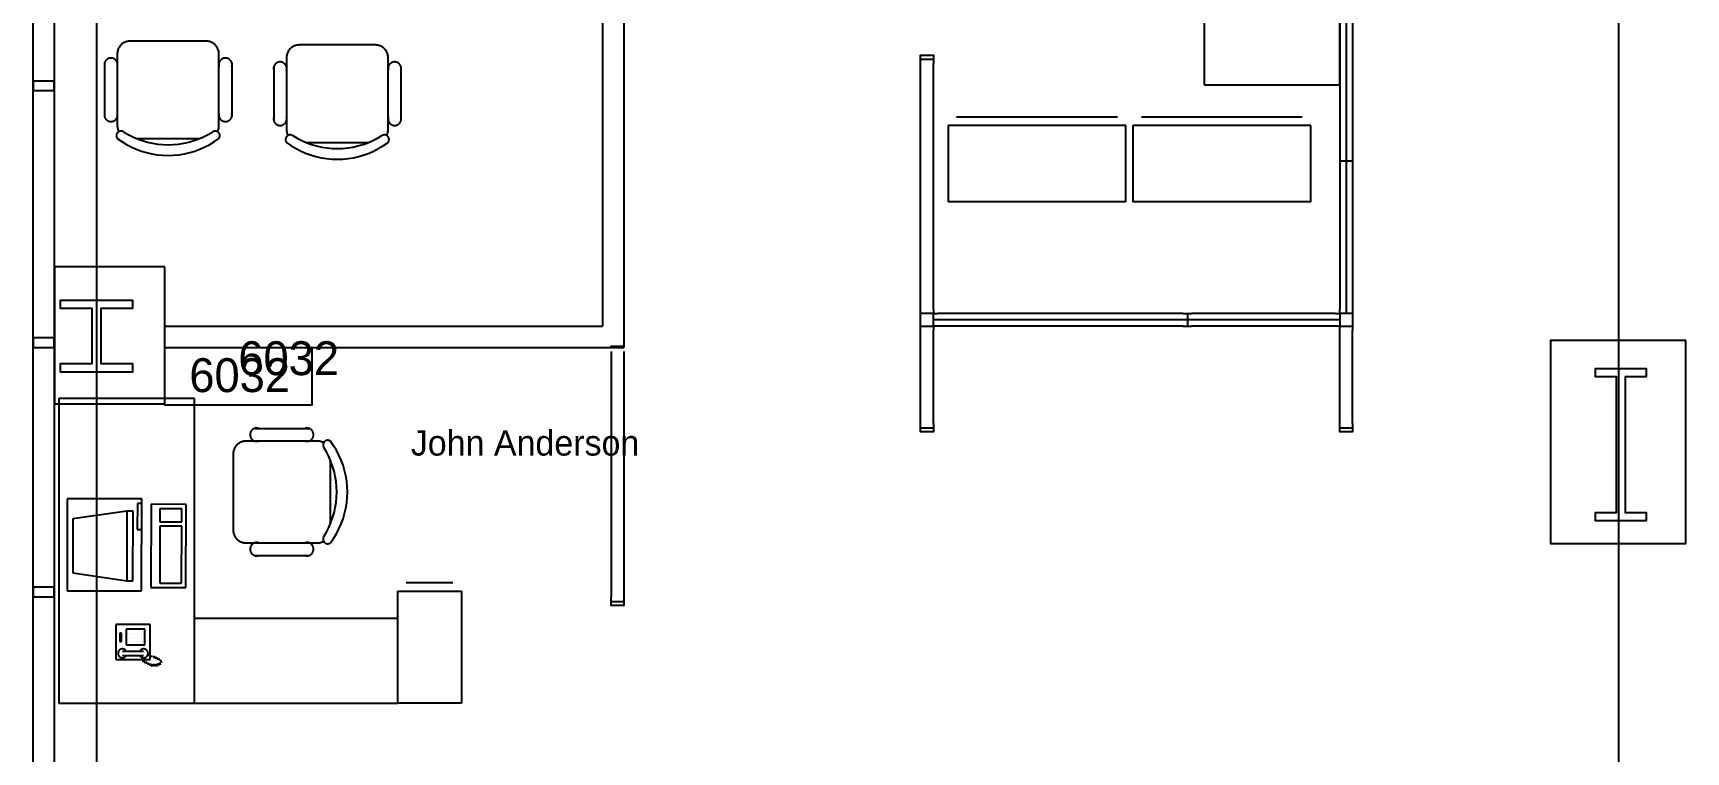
# Model space of a CAD drawing. Header units: millimetres. Extents: x 18694 to 89916, y 18694 to 89916.
# Drawn here: x 30709 to 40625, y 69276 to 73589 of the extents above; entities that cross this region are included whole.
import ezdxf

# ---------------------------------------------------------------- set-up
doc = ezdxf.new("R2010")
doc.units = ezdxf.units.MM
doc.layers.get('0').update_dxf_attribs({"linetype": 'CONTINUOUS'})
for name, color, linetype in [('E-B-FURR', 7, 'CONTINUOUS'), ('E-B-GLAZ', 7, 'CONTINUOUS'), ('E-B-MULL', 7, 'CONTINUOUS'), ('E-F-SILL', 7, 'CONTINUOUS'), ('E-S-COLM', 7, 'CONTINUOUS'), ('EMPLOYEE', 7, 'CONTINUOUS'), ('GRIDLN', 7, 'CONTINUOUS'), ('PANELS_201', 7, 'CONTINUOUS'), ('RMNUM', 7, 'CONTINUOUS')]:
    doc.layers.add(name, color=color, linetype=linetype)

msp = doc.modelspace()

# ---------------------------------------------------------------- linework, layer by layer
for p, q in [((37735.142286, 74955.366453), (37735.142286, 73278.966453)), ((38547.942286, 73278.966453), (38547.942286, 74955.366453)), ((31747.409584, 73541.080956), (31290.209584, 73541.080956)), ((32762.418487, 73517.803148), (32305.218487, 73517.803148)), ((31137.809584, 73410.905956), (31137.809584, 73087.055956)), ((31214.009584, 73464.880956), (31214.009584, 73033.080956)), ((31823.609584, 73033.080956), (31823.609584, 73464.880956)), ((31900.876021, 73410.905956), (31900.876021, 73087.055956)), ((32152.818487, 73387.628148), (32152.818487, 73063.778148)), ((32229.018487, 73441.603148), (32229.018487, 73009.803148)), ((32838.618487, 73009.803148), (32838.618487, 73441.603148)), ((32915.884924, 73387.628148), (32915.884924, 73063.778148)), ((37735.142286, 73278.966453), (38547.942286, 73278.966453)), ((37214.398098, 73085.106862), (36249.198098, 73085.106862)), ((38323.080798, 73085.106862), (37357.880798, 73085.106862)), ((36198.398098, 73034.306862), (36198.398098, 72577.106862)), ((37265.198098, 73034.306862), (36198.398098, 73034.306862)), ((37265.198098, 72577.106862), (37265.198098, 73034.306862)), ((37307.080798, 73034.306862), (37307.080798, 72577.106862)), ((38373.880798, 73034.306862), (37307.080798, 73034.306862)), ((38373.880798, 72577.106862), (38373.880798, 73034.306862)), ((31329.830669, 72956.880956), (31707.788498, 72956.880956)), ((32344.839572, 72933.603148), (32722.797401, 72933.603148)), ((37265.198098, 72577.106862), (36198.398098, 72577.106862)), ((38373.880798, 72577.106862), (37307.080798, 72577.106862)), ((30864.168169, 71396.940383), (30864.009532, 69568.14039)), ((31676.968166, 71396.869878), (30864.168169, 71396.940383)), ((31676.809529, 69568.069885), (31676.968166, 71396.869878)), ((32039.005287, 71217.700444), (32362.855287, 71217.700444)), ((32416.830287, 71140.434006), (31985.030287, 71140.434006)), ((31908.830287, 71064.234006), (31908.830287, 70607.034006)), ((32493.030287, 70646.655092), (32493.030287, 71024.612921)), ((30914.213652, 70795.153563), (30912.678949, 70243.70216)), ((31360.626692, 70793.911185), (30914.213652, 70795.153563)), ((31271.525193, 70721.632106), (30948.021532, 70673.756774)), ((31271.525193, 70721.632106), (31270.358833, 70302.533729)), ((31308.655759, 70721.528771), (31271.525193, 70721.632106)), ((31307.489398, 70302.430394), (31308.655759, 70721.528771)), ((31334.29402, 70767.724675), (31333.855534, 70610.167132)), ((31360.553611, 70767.651594), (31334.29402, 70767.724675)), ((31359.09199, 70242.459782), (31360.626692, 70793.911185)), ((31417.159867, 70761.749728), (31415.771326, 70262.817506)), ((31627.236592, 70761.165079), (31417.159867, 70761.749728)), ((31469.605967, 70735.343975), (31469.386724, 70656.565203)), ((31600.90392, 70734.97857), (31469.605967, 70735.343975)), ((31600.684677, 70656.199798), (31600.90392, 70734.97857)), ((31625.848051, 70262.232858), (31627.236592, 70761.165079)), ((30948.021532, 70673.756774), (30947.122739, 70350.800994)), ((31333.855534, 70610.167132), (31360.115125, 70610.094051)), ((31469.313643, 70630.305613), (31468.363589, 70288.930935)), ((31600.611596, 70629.940207), (31469.313643, 70630.305613)), ((31469.386724, 70656.565203), (31600.684677, 70656.199798)), ((31599.661542, 70288.565529), (31600.611596, 70629.940207)), ((31985.030287, 70530.834006), (32416.830287, 70530.834006)), ((32039.005287, 70454.634006), (32362.855287, 70454.634006)), ((30947.122739, 70350.800994), (31270.358833, 70302.533729)), ((30912.678949, 70243.70216), (31359.09199, 70242.459782)), ((31270.358833, 70302.533729), (31307.489398, 70302.430394)), ((31415.771326, 70262.817506), (31625.848051, 70262.232858)), ((31468.363589, 70288.930935), (31599.661542, 70288.565529)), ((32896.009525, 70241.064127), (33278.597025, 70241.064127)), ((32896.009525, 69567.964127), (32896.009525, 70241.064127)), ((32946.809525, 70291.864127), (33227.797025, 70291.864127)), ((33278.597025, 70241.064127), (33278.597025, 69567.964127)), ((31410.905182, 70040.08888), (31205.061724, 70040.08888)), ((31205.061724, 70040.08888), (31205.061724, 69831.674709)), ((31379.063959, 70013.160676), (31267.938959, 70013.160676)), ((31267.938959, 70013.160676), (31267.938959, 69917.910676)), ((31379.063959, 69917.910676), (31379.063959, 70013.160676)), ((31410.905182, 69831.674709), (31410.905182, 70040.08888)), ((32896.05359, 70075.964126), (31676.853595, 70076.069883)), ((32896.009525, 69567.964127), (32896.05359, 70075.964126)), ((31240.157709, 69989.348176), (31228.251459, 69989.348176)), ((31228.251459, 69989.348176), (31228.251459, 69937.754426)), ((31228.251459, 69937.754426), (31240.157709, 69937.754426)), ((31240.157709, 69937.754426), (31240.157709, 69989.348176)), ((31267.938959, 69917.910676), (31379.063959, 69917.910676)), ((31287.782709, 69989.348176), (31287.782709, 69989.348176)), ((31287.782709, 69965.535676), (31287.782709, 69965.535676)), ((31287.782709, 69941.723176), (31287.782709, 69941.723176)), ((31311.595209, 69989.348176), (31311.595209, 69989.348176)), ((31311.595209, 69965.535676), (31311.595209, 69965.535676)), ((31311.595209, 69941.723176), (31311.595209, 69941.723176)), ((31335.407709, 69989.348176), (31335.407709, 69989.348176)), ((31335.407709, 69965.535676), (31335.407709, 69965.535676)), ((31335.407709, 69941.723176), (31335.407709, 69941.723176)), ((31359.220209, 69989.348176), (31359.220209, 69989.348176)), ((31359.220209, 69965.535676), (31359.220209, 69965.535676)), ((31359.220209, 69941.723176), (31359.220209, 69941.723176)), ((31205.061724, 69831.674709), (31410.905182, 69831.674709)), ((31244.802597, 69880.391586), (31371.802597, 69880.391586)), ((31244.802597, 69854.991586), (31371.802597, 69854.991586)), ((31364.595692, 69829.204671), (31369.675692, 69813.964671)), ((31374.755692, 69824.124671), (31379.835692, 69808.884671)), ((31384.915692, 69819.044671), (31389.995692, 69803.804671)), ((31395.075692, 69813.964671), (31400.155692, 69798.724671)), ((31396.653577, 69858.689942), (31425.555692, 69849.524671)), ((31405.235692, 69808.884671), (31410.315692, 69793.644671)), ((31430.635692, 69854.604671), (31435.715692, 69839.364671)), ((31440.795692, 69849.524671), (31445.875692, 69834.284671)), ((31450.955692, 69844.444671), (31456.035692, 69829.204671)), ((31456.035692, 69808.884671), (31461.115692, 69793.644671)), ((31461.115692, 69839.364671), (31466.195692, 69824.124671)), ((31466.195692, 69813.964671), (31471.275692, 69798.724671)), ((31473.429739, 69825.918986), (31478.509739, 69810.678986)), ((31415.395692, 69803.804671), (31420.475692, 69788.564671)), ((31425.555692, 69803.804671), (31430.635692, 69788.564671)), ((31435.715692, 69803.804671), (31440.795692, 69788.564671)), ((31445.875692, 69803.804671), (31450.955692, 69788.564671)), ((30864.009532, 69568.14039), (32896.009525, 69567.964127)), ((33278.597025, 69567.964127), (32896.009525, 69567.964127))]:
    msp.add_line(p, q)
for points in [[(31290.209584, 73541.080956), (31285.225865, 73540.917806), (31280.263488, 73540.429055), (31275.343701, 73539.616795), (31270.487572, 73538.484504), (31265.715896, 73537.037032), (31261.049106, 73535.280577), (31256.507185, 73533.222659), (31252.109584, 73530.872092), (31247.875132, 73528.238941), (31243.821963, 73525.334481), (31239.967433, 73522.17115), (31236.328047, 73518.762493), (31232.91939, 73515.123107), (31229.756059, 73511.268577), (31226.851599, 73507.215408), (31224.218448, 73502.980956), (31221.867881, 73498.583354), (31219.809963, 73494.041434), (31218.053508, 73489.374644), (31216.606036, 73484.602968), (31215.473745, 73479.746839), (31214.661485, 73474.827052), (31214.172734, 73469.864675), (31214.009584, 73464.880956)], [(31823.609584, 73464.880956), (31823.446434, 73469.864675), (31822.957682, 73474.827052), (31822.145422, 73479.746839), (31821.013132, 73484.602968), (31819.56566, 73489.374644), (31817.809204, 73494.041434), (31815.751287, 73498.583354), (31813.400719, 73502.980956), (31810.767568, 73507.215408), (31807.863108, 73511.268577), (31804.699777, 73515.123107), (31801.29112, 73518.762493), (31797.651735, 73522.17115), (31793.797205, 73525.334481), (31789.744035, 73528.238941), (31785.509584, 73530.872092), (31781.111982, 73533.222659), (31776.570061, 73535.280577), (31771.903271, 73537.037032), (31767.131595, 73538.484504), (31762.275466, 73539.616795), (31757.355679, 73540.429055), (31752.393302, 73540.917806), (31747.409584, 73541.080956)], [(32305.218487, 73517.803148), (32300.234768, 73517.639998), (32295.272391, 73517.151246), (32290.352604, 73516.338986), (32285.496475, 73515.206696), (32280.724799, 73513.759224), (32276.058009, 73512.002768), (32271.516088, 73509.944851), (32267.118487, 73507.594284), (32262.884035, 73504.961132), (32258.830866, 73502.056672), (32254.976335, 73498.893341), (32251.33695, 73495.484685), (32247.928293, 73491.845299), (32244.764962, 73487.990769), (32241.860502, 73483.9376), (32239.227351, 73479.703148), (32236.876784, 73475.305546), (32234.818866, 73470.763625), (32233.062411, 73466.096835), (32231.614939, 73461.325159), (32230.482648, 73456.46903), (32229.670388, 73451.549244), (32229.181637, 73446.586866), (32229.018487, 73441.603148)], [(32838.618487, 73441.603148), (32838.455336, 73446.586866), (32837.966585, 73451.549244), (32837.154325, 73456.46903), (32836.022034, 73461.325159), (32834.574562, 73466.096835), (32832.818107, 73470.763625), (32830.760189, 73475.305546), (32828.409622, 73479.703148), (32825.776471, 73483.9376), (32822.872011, 73487.990769), (32819.70868, 73491.845299), (32816.300023, 73495.484685), (32812.660638, 73498.893341), (32808.806107, 73502.056672), (32804.752938, 73504.961132), (32800.518487, 73507.594284), (32796.120885, 73509.944851), (32791.578964, 73512.002768), (32786.912174, 73513.759224), (32782.140498, 73515.206696), (32777.284369, 73516.338986), (32772.364582, 73517.151246), (32767.402205, 73517.639998), (32762.418487, 73517.803148)], [(31214.009584, 73388.680956), (31214.651561, 73391.182021), (31215.129543, 73393.719539), (31215.441504, 73396.282768), (31215.586125, 73398.860858), (31215.562793, 73401.442895), (31215.371607, 73404.01795), (31215.013377, 73406.575123), (31214.489618, 73409.103589), (31213.802549, 73411.592644), (31212.955077, 73414.031753), (31211.950789, 73416.410591), (31210.793937, 73418.719087), (31209.489419, 73420.947471), (31208.042755, 73423.086308), (31206.46007, 73425.126546), (31204.748063, 73427.059548), (31202.913982, 73428.877131), (31200.96559, 73430.571601), (31198.911135, 73432.135786), (31196.759313, 73433.563065), (31194.519233, 73434.847395), (31192.200377, 73435.98334), (31189.812562, 73436.966092), (31187.365895, 73437.79149), (31184.870733, 73438.456041), (31182.337638, 73438.956931), (31179.777333, 73439.292041), (31177.200655, 73439.459951), (31174.618512, 73439.459951), (31172.041834, 73439.292041), (31169.481529, 73438.956931), (31166.948434, 73438.456041), (31164.453272, 73437.79149), (31162.006605, 73436.966092), (31159.61879, 73435.98334), (31157.299934, 73434.847395), (31155.059855, 73433.563065), (31152.908033, 73432.135786), (31150.853577, 73430.571601), (31148.905185, 73428.877131), (31147.071104, 73427.059548), (31145.359097, 73425.126546), (31143.776412, 73423.086308), (31142.329749, 73420.947471), (31141.02523, 73418.719087), (31139.868378, 73416.410591), (31138.864091, 73414.031753), (31138.016618, 73411.592644), (31137.329549, 73409.103589), (31136.80579, 73406.575123), (31136.44756, 73404.01795), (31136.256374, 73401.442895), (31136.233043, 73398.860858), (31136.377663, 73396.282768), (31136.689625, 73393.719539), (31137.167606, 73391.182021), (31137.809584, 73388.680956)], [(31900.876021, 73388.680956), (31901.517999, 73391.182021), (31901.99598, 73393.719539), (31902.307941, 73396.282768), (31902.452562, 73398.860858), (31902.42923, 73401.442895), (31902.238044, 73404.01795), (31901.879814, 73406.575123), (31901.356056, 73409.103589), (31900.668986, 73411.592644), (31899.821514, 73414.031753), (31898.817226, 73416.410591), (31897.660375, 73418.719087), (31896.355856, 73420.947471), (31894.909192, 73423.086308), (31893.326507, 73425.126546), (31891.614501, 73427.059548), (31889.780419, 73428.877131), (31887.832027, 73430.571601), (31885.777572, 73432.135786), (31883.62575, 73433.563065), (31881.38567, 73434.847395), (31879.066815, 73435.98334), (31876.679, 73436.966092), (31874.232333, 73437.79149), (31871.73717, 73438.456041), (31869.204075, 73438.956931), (31866.64377, 73439.292041), (31864.067092, 73439.459951), (31861.484949, 73439.459951), (31858.908272, 73439.292041), (31856.347966, 73438.956931), (31853.814871, 73438.456041), (31851.319709, 73437.79149), (31848.873042, 73436.966092), (31846.485227, 73435.98334), (31844.166372, 73434.847395), (31841.926292, 73433.563065), (31839.77447, 73432.135786), (31837.720014, 73430.571601), (31835.771622, 73428.877131), (31833.937541, 73427.059548), (31832.225534, 73425.126546), (31830.64285, 73423.086308), (31829.196186, 73420.947471), (31827.891667, 73418.719087), (31826.734815, 73416.410591), (31825.730528, 73414.031753), (31824.883056, 73411.592644), (31824.195986, 73409.103589), (31823.672228, 73406.575123), (31823.313997, 73404.01795), (31823.122812, 73401.442895), (31823.09948, 73398.860858), (31823.244101, 73396.282768), (31823.556062, 73393.719539), (31824.034043, 73391.182021), (31824.676021, 73388.680956)], [(32229.018487, 73365.403148), (32229.660464, 73367.904213), (32230.138446, 73370.441731), (32230.450407, 73373.004959), (32230.595028, 73375.583049), (32230.571696, 73378.165087), (32230.38051, 73380.740142), (32230.02228, 73383.297315), (32229.498521, 73385.82578), (32228.811452, 73388.314836), (32227.96398, 73390.753945), (32226.959692, 73393.132782), (32225.80284, 73395.441279), (32224.498322, 73397.669662), (32223.051658, 73399.8085), (32221.468973, 73401.848738), (32219.756966, 73403.781739), (32217.922885, 73405.599322), (32215.974493, 73407.293793), (32213.920038, 73408.857978), (32211.768216, 73410.285256), (32209.528136, 73411.569586), (32207.20928, 73412.705532), (32204.821465, 73413.688283), (32202.374798, 73414.513682), (32199.879636, 73415.178233), (32197.346541, 73415.679123), (32194.786236, 73416.014232), (32192.209558, 73416.182142), (32189.627415, 73416.182142), (32187.050737, 73416.014232), (32184.490432, 73415.679123), (32181.957337, 73415.178233), (32179.462175, 73414.513682), (32177.015508, 73413.688283), (32174.627693, 73412.705532), (32172.308837, 73411.569586), (32170.068757, 73410.285256), (32167.916935, 73408.857978), (32165.86248, 73407.293793), (32163.914088, 73405.599322), (32162.080007, 73403.781739), (32160.368, 73401.848738), (32158.785315, 73399.8085), (32157.338651, 73397.669662), (32156.034133, 73395.441279), (32154.877281, 73393.132782), (32153.872993, 73390.753945), (32153.025521, 73388.314836), (32152.338452, 73385.82578), (32151.814693, 73383.297315), (32151.456463, 73380.740142), (32151.265277, 73378.165087), (32151.241945, 73375.583049), (32151.386566, 73373.004959), (32151.698528, 73370.441731), (32152.176509, 73367.904213), (32152.818487, 73365.403148)], [(32915.884924, 73365.403148), (32916.526902, 73367.904213), (32917.004883, 73370.441731), (32917.316844, 73373.004959), (32917.461465, 73375.583049), (32917.438133, 73378.165087), (32917.246947, 73380.740142), (32916.888717, 73383.297315), (32916.364959, 73385.82578), (32915.677889, 73388.314836), (32914.830417, 73390.753945), (32913.826129, 73393.132782), (32912.669278, 73395.441279), (32911.364759, 73397.669662), (32909.918095, 73399.8085), (32908.33541, 73401.848738), (32906.623403, 73403.781739), (32904.789322, 73405.599322), (32902.84093, 73407.293793), (32900.786475, 73408.857978), (32898.634653, 73410.285256), (32896.394573, 73411.569586), (32894.075718, 73412.705532), (32891.687902, 73413.688283), (32889.241235, 73414.513682), (32886.746073, 73415.178233), (32884.212978, 73415.679123), (32881.652673, 73416.014232), (32879.075995, 73416.182142), (32876.493852, 73416.182142), (32873.917175, 73416.014232), (32871.356869, 73415.679123), (32868.823774, 73415.178233), (32866.328612, 73414.513682), (32863.881945, 73413.688283), (32861.49413, 73412.705532), (32859.175275, 73411.569586), (32856.935195, 73410.285256), (32854.783373, 73408.857978), (32852.728917, 73407.293793), (32850.780525, 73405.599322), (32848.946444, 73403.781739), (32847.234437, 73401.848738), (32845.651752, 73399.8085), (32844.205089, 73397.669662), (32842.90057, 73395.441279), (32841.743718, 73393.132782), (32840.739431, 73390.753945), (32839.891958, 73388.314836), (32839.204889, 73385.82578), (32838.68113, 73383.297315), (32838.3229, 73380.740142), (32838.131714, 73378.165087), (32838.108383, 73375.583049), (32838.253003, 73373.004959), (32838.564965, 73370.441731), (32839.042946, 73367.904213), (32839.684924, 73365.403148)], [(31137.809584, 73109.280956), (31137.167606, 73106.779891), (31136.689625, 73104.242374), (31136.377663, 73101.679145), (31136.233043, 73099.101055), (31136.256374, 73096.519018), (31136.44756, 73093.943962), (31136.80579, 73091.386789), (31137.329549, 73088.858324), (31138.016618, 73086.369268), (31138.864091, 73083.930159), (31139.868378, 73081.551322), (31141.02523, 73079.242825), (31142.329749, 73077.014442), (31143.776412, 73074.875604), (31145.359097, 73072.835366), (31147.071104, 73070.902365), (31148.905185, 73069.084782), (31150.853577, 73067.390311), (31152.908033, 73065.826126), (31155.059855, 73064.398848), (31157.299934, 73063.114518), (31159.61879, 73061.978572), (31162.006605, 73060.995821), (31164.453272, 73060.170422), (31166.948434, 73059.505872), (31169.481529, 73059.004981), (31172.041834, 73058.669872), (31174.618512, 73058.501962), (31177.200655, 73058.501962), (31179.777333, 73058.669872), (31182.337638, 73059.004981), (31184.870733, 73059.505872), (31187.365895, 73060.170422), (31189.812562, 73060.995821), (31192.200377, 73061.978572), (31194.519233, 73063.114518), (31196.759313, 73064.398848), (31198.911135, 73065.826126), (31200.96559, 73067.390311), (31202.913982, 73069.084782), (31204.748063, 73070.902365), (31206.46007, 73072.835366), (31208.042755, 73074.875604), (31209.489419, 73077.014442), (31210.793937, 73079.242825), (31211.950789, 73081.551322), (31212.955077, 73083.930159), (31213.802549, 73086.369268), (31214.489618, 73088.858324), (31215.013377, 73091.386789), (31215.371607, 73093.943962), (31215.562793, 73096.519018), (31215.586125, 73099.101055), (31215.441504, 73101.679145), (31215.129543, 73104.242374), (31214.651561, 73106.779891), (31214.009584, 73109.280956)], [(31824.676021, 73109.280956), (31824.034043, 73106.779891), (31823.556062, 73104.242374), (31823.244101, 73101.679145), (31823.09948, 73099.101055), (31823.122812, 73096.519018), (31823.313997, 73093.943962), (31823.672228, 73091.386789), (31824.195986, 73088.858324), (31824.883056, 73086.369268), (31825.730528, 73083.930159), (31826.734815, 73081.551322), (31827.891667, 73079.242825), (31829.196186, 73077.014442), (31830.64285, 73074.875604), (31832.225534, 73072.835366), (31833.937541, 73070.902365), (31835.771622, 73069.084782), (31837.720014, 73067.390311), (31839.77447, 73065.826126), (31841.926292, 73064.398848), (31844.166372, 73063.114518), (31846.485227, 73061.978572), (31848.873042, 73060.995821), (31851.319709, 73060.170422), (31853.814871, 73059.505872), (31856.347966, 73059.004981), (31858.908272, 73058.669872), (31861.484949, 73058.501962), (31864.067092, 73058.501962), (31866.64377, 73058.669872), (31869.204075, 73059.004981), (31871.73717, 73059.505872), (31874.232333, 73060.170422), (31876.679, 73060.995821), (31879.066815, 73061.978572), (31881.38567, 73063.114518), (31883.62575, 73064.398848), (31885.777572, 73065.826126), (31887.832027, 73067.390311), (31889.780419, 73069.084782), (31891.614501, 73070.902365), (31893.326507, 73072.835366), (31894.909192, 73074.875604), (31896.355856, 73077.014442), (31897.660375, 73079.242825), (31898.817226, 73081.551322), (31899.821514, 73083.930159), (31900.668986, 73086.369268), (31901.356056, 73088.858324), (31901.879814, 73091.386789), (31902.238044, 73093.943962), (31902.42923, 73096.519018), (31902.452562, 73099.101055), (31902.307941, 73101.679145), (31901.99598, 73104.242374), (31901.517999, 73106.779891), (31900.876021, 73109.280956)], [(32152.818487, 73086.003148), (32152.176509, 73083.502083), (32151.698528, 73080.964565), (32151.386566, 73078.401336), (32151.241945, 73075.823247), (32151.265277, 73073.241209), (32151.456463, 73070.666154), (32151.814693, 73068.108981), (32152.338452, 73065.580515), (32153.025521, 73063.09146), (32153.872993, 73060.652351), (32154.877281, 73058.273513), (32156.034133, 73055.965017), (32157.338651, 73053.736633), (32158.785315, 73051.597796), (32160.368, 73049.557558), (32162.080007, 73047.624556), (32163.914088, 73045.806973), (32165.86248, 73044.112503), (32167.916935, 73042.548318), (32170.068757, 73041.121039), (32172.308837, 73039.836709), (32174.627693, 73038.700764), (32177.015508, 73037.718012), (32179.462175, 73036.892614), (32181.957337, 73036.228063), (32184.490432, 73035.727173), (32187.050737, 73035.392063), (32189.627415, 73035.224153), (32192.209558, 73035.224153), (32194.786236, 73035.392063), (32197.346541, 73035.727173), (32199.879636, 73036.228063), (32202.374798, 73036.892614), (32204.821465, 73037.718012), (32207.20928, 73038.700764), (32209.528136, 73039.836709), (32211.768216, 73041.121039), (32213.920038, 73042.548318), (32215.974493, 73044.112503), (32217.922885, 73045.806973), (32219.756966, 73047.624556), (32221.468973, 73049.557558), (32223.051658, 73051.597796), (32224.498322, 73053.736633), (32225.80284, 73055.965017), (32226.959692, 73058.273513), (32227.96398, 73060.652351), (32228.811452, 73063.09146), (32229.498521, 73065.580515), (32230.02228, 73068.108981), (32230.38051, 73070.666154), (32230.571696, 73073.241209), (32230.595028, 73075.823247), (32230.450407, 73078.401336), (32230.138446, 73080.964565), (32229.660464, 73083.502083), (32229.018487, 73086.003148)], [(32839.684924, 73086.003148), (32839.042946, 73083.502083), (32838.564965, 73080.964565), (32838.253003, 73078.401336), (32838.108383, 73075.823247), (32838.131714, 73073.241209), (32838.3229, 73070.666154), (32838.68113, 73068.108981), (32839.204889, 73065.580515), (32839.891958, 73063.09146), (32840.739431, 73060.652351), (32841.743718, 73058.273513), (32842.90057, 73055.965017), (32844.205089, 73053.736633), (32845.651752, 73051.597796), (32847.234437, 73049.557558), (32848.946444, 73047.624556), (32850.780525, 73045.806973), (32852.728917, 73044.112503), (32854.783373, 73042.548318), (32856.935195, 73041.121039), (32859.175275, 73039.836709), (32861.49413, 73038.700764), (32863.881945, 73037.718012), (32866.328612, 73036.892614), (32868.823774, 73036.228063), (32871.356869, 73035.727173), (32873.917175, 73035.392063), (32876.493852, 73035.224153), (32879.075995, 73035.224153), (32881.652673, 73035.392063), (32884.212978, 73035.727173), (32886.746073, 73036.228063), (32889.241235, 73036.892614), (32891.687902, 73037.718012), (32894.075718, 73038.700764), (32896.394573, 73039.836709), (32898.634653, 73041.121039), (32900.786475, 73042.548318), (32902.84093, 73044.112503), (32904.789322, 73045.806973), (32906.623403, 73047.624556), (32908.33541, 73049.557558), (32909.918095, 73051.597796), (32911.364759, 73053.736633), (32912.669278, 73055.965017), (32913.826129, 73058.273513), (32914.830417, 73060.652351), (32915.677889, 73063.09146), (32916.364959, 73065.580515), (32916.888717, 73068.108981), (32917.246947, 73070.666154), (32917.438133, 73073.241209), (32917.461465, 73075.823247), (32917.316844, 73078.401336), (32917.004883, 73080.964565), (32916.526902, 73083.502083), (32915.884924, 73086.003148)], [(31251.123115, 72997.144653), (31249.571972, 72998.046782), (31247.96597, 72998.847182), (31246.311771, 72999.542531), (31244.616239, 73000.129945), (31242.886409, 73000.606986), (31241.129456, 73000.971676), (31239.352669, 73001.222502), (31237.563421, 73001.358422), (31235.769135, 73001.378873), (31233.977253, 73001.283771), (31232.195212, 73001.073509), (31230.430403, 73000.74896), (31228.690148, 73000.31147), (31226.981668, 72999.762855), (31225.31205, 72999.105391), (31223.688222, 72998.341805), (31222.116919, 72997.475265), (31220.604662, 72996.509366), (31219.157723, 72995.448115), (31217.782107, 72994.295916), (31216.48352, 72993.057549), (31215.267349, 72991.738151), (31214.13864, 72990.343196), (31213.102077, 72988.878471), (31212.161959, 72987.350053), (31211.322186, 72985.764284), (31210.586243, 72984.127741), (31209.957183, 72982.447216), (31209.437616, 72980.729679), (31209.029697, 72978.982256), (31208.735118, 72977.212198), (31208.555103, 72975.426847), (31208.490397, 72973.633611), (31208.541269, 72971.839929), (31208.707508, 72970.053243), (31208.988424, 72968.280965), (31209.382852, 72966.530448), (31209.889156, 72964.808955), (31210.505235, 72963.123627), (31211.228532, 72961.481457), (31212.056048, 72959.889257), (31212.984349, 72958.353633), (31214.009584, 72956.880956)], [(31214.009584, 73033.080956), (31214.147526, 73028.498014), (31214.560853, 73023.931665), (31215.248068, 73019.398441), (31216.206684, 73014.914755), (31217.43323, 73010.49684), (31218.923264, 73006.160691), (31220.671393, 73001.922009), (31222.671287, 72997.796138)], [(31251.328336, 72997.472726), (31278.317098, 72981.497054), (31306.256394, 72967.248858), (31335.035797, 72954.784454), (31364.541556, 72944.153106), (31394.657051, 72935.396835), (31425.263254, 72928.550249), (31456.239193, 72923.64041), (31487.46244, 72920.686722), (31518.809584, 72919.70086), (31550.156728, 72920.686722), (31581.379974, 72923.64041), (31612.355913, 72928.550249), (31642.962116, 72935.396835), (31673.077612, 72944.153106), (31702.583371, 72954.784454), (31731.362773, 72967.248858), (31759.302069, 72981.497054), (31786.290831, 72997.472726)], [(31823.609584, 72956.880956), (31824.634818, 72958.353633), (31825.563119, 72959.889257), (31826.390635, 72961.481457), (31827.113933, 72963.123627), (31827.730011, 72964.808955), (31828.236315, 72966.530448), (31828.630743, 72968.280965), (31828.91166, 72970.053243), (31829.077899, 72971.839929), (31829.128771, 72973.633611), (31829.064065, 72975.426847), (31828.884049, 72977.212198), (31828.589471, 72978.982256), (31828.181552, 72980.729679), (31827.661984, 72982.447216), (31827.032924, 72984.127741), (31826.296981, 72985.764284), (31825.457209, 72987.350053), (31824.51709, 72988.878471), (31823.480527, 72990.343196), (31822.351818, 72991.738151), (31821.135648, 72993.057549), (31819.83706, 72994.295916), (31818.461444, 72995.448115), (31817.014506, 72996.509366), (31815.502248, 72997.475265), (31813.930946, 72998.341805), (31812.307117, 72999.105391), (31810.637499, 72999.762855), (31808.929019, 73000.31147), (31807.188765, 73000.74896), (31805.423956, 73001.073509), (31803.641914, 73001.283771), (31801.850033, 73001.378873), (31800.055746, 73001.358422), (31798.266498, 73001.222502), (31796.489712, 73000.971676), (31794.732759, 73000.606986), (31793.002928, 73000.129945), (31791.307396, 72999.542531), (31789.653198, 72998.847182), (31788.047195, 72998.046782), (31786.496052, 72997.144653)], [(31814.947881, 72997.796138), (31816.947774, 73001.922009), (31818.695903, 73006.160691), (31820.185938, 73010.49684), (31821.412483, 73014.914755), (31822.371099, 73019.398441), (31823.058314, 73023.931665), (31823.471641, 73028.498014), (31823.609584, 73033.080956)], [(32229.018487, 73009.803148), (32229.156429, 73005.220206), (32229.569756, 73000.653856), (32230.256971, 72996.120632), (32231.215587, 72991.636946), (32232.442133, 72987.219031), (32233.932167, 72982.882883), (32235.680296, 72978.6442), (32237.680189, 72974.518329)], [(32829.956784, 72974.518329), (32831.956677, 72978.6442), (32833.704806, 72982.882883), (32835.19484, 72987.219031), (32836.421386, 72991.636946), (32837.380002, 72996.120632), (32838.067217, 73000.653856), (32838.480544, 73005.220206), (32838.618487, 73009.803148)], [(31214.009584, 72956.880956), (31240.774285, 72938.121724), (31268.689915, 72921.122443), (31297.640918, 72905.953479), (31327.50745, 72892.677627), (31358.165878, 72881.349841), (31389.489293, 72872.017012), (31421.34803, 72864.717775), (31453.61021, 72859.482344), (31486.142284, 72856.332391), (31518.809584, 72855.280956), (31551.476884, 72856.332391), (31584.008957, 72859.482344), (31616.271137, 72864.717775), (31648.129874, 72872.017012), (31679.453289, 72881.349841), (31710.111718, 72892.677627), (31739.97825, 72905.953479), (31768.929252, 72921.122443), (31796.844883, 72938.121724), (31823.609584, 72956.880956)], [(32266.132018, 72973.866844), (32264.580875, 72974.768974), (32262.974872, 72975.569374), (32261.320674, 72976.264723), (32259.625142, 72976.852137), (32257.895312, 72977.329178), (32256.138358, 72977.693868), (32254.361572, 72977.944693), (32252.572324, 72978.080614), (32250.778037, 72978.101065), (32248.986156, 72978.005962), (32247.204114, 72977.7957), (32245.439305, 72977.471151), (32243.699051, 72977.033662), (32241.990571, 72976.485047), (32240.320953, 72975.827582), (32238.697124, 72975.063996), (32237.125822, 72974.197456), (32235.613565, 72973.231557), (32234.166626, 72972.170307), (32232.79101, 72971.018108), (32231.492423, 72969.779741), (32230.276252, 72968.460342), (32229.147543, 72967.065387), (32228.11098, 72965.600662), (32227.170861, 72964.072245), (32226.331089, 72962.486475), (32225.595146, 72960.849933), (32224.966086, 72959.169407), (32224.446519, 72957.45187), (32224.0386, 72955.704448), (32223.744021, 72953.93439), (32223.564006, 72952.149039), (32223.4993, 72950.355803), (32223.550172, 72948.562121), (32223.716411, 72946.775435), (32223.997327, 72945.003157), (32224.391755, 72943.25264), (32224.898059, 72941.531146), (32225.514137, 72939.845819), (32226.237435, 72938.203648), (32227.064951, 72936.611448), (32227.993252, 72935.075825), (32229.018487, 72933.603148)], [(32229.018487, 72933.603148), (32255.783187, 72914.843916), (32283.698818, 72897.844634), (32312.64982, 72882.675671), (32342.516353, 72869.399819), (32373.174781, 72858.072032), (32404.498196, 72848.739204), (32436.356933, 72841.439967), (32468.619113, 72836.204536), (32501.151187, 72833.054583), (32533.818487, 72832.003148), (32566.485786, 72833.054583), (32599.01786, 72836.204536), (32631.28004, 72841.439967), (32663.138777, 72848.739204), (32694.462192, 72858.072032), (32725.120621, 72869.399819), (32754.987153, 72882.675671), (32783.938155, 72897.844634), (32811.853786, 72914.843916), (32838.618487, 72933.603148)], [(32266.337239, 72974.194918), (32293.326001, 72958.219245), (32321.265297, 72943.971049), (32350.044699, 72931.506645), (32379.550458, 72920.875298), (32409.665954, 72912.119027), (32440.272157, 72905.272441), (32471.248096, 72900.362601), (32502.471342, 72897.408913), (32533.818487, 72896.423052), (32565.165631, 72897.408913), (32596.388877, 72900.362601), (32627.364816, 72905.272441), (32657.971019, 72912.119027), (32688.086515, 72920.875298), (32717.592274, 72931.506645), (32746.371676, 72943.971049), (32774.310972, 72958.219245), (32801.299734, 72974.194918)], [(32838.618487, 72933.603148), (32839.643721, 72935.075825), (32840.572022, 72936.611448), (32841.399538, 72938.203648), (32842.122836, 72939.845819), (32842.738914, 72941.531146), (32843.245218, 72943.25264), (32843.639646, 72945.003157), (32843.920562, 72946.775435), (32844.086801, 72948.562121), (32844.137674, 72950.355803), (32844.072967, 72952.149039), (32843.892952, 72953.93439), (32843.598373, 72955.704448), (32843.190454, 72957.45187), (32842.670887, 72959.169407), (32842.041827, 72960.849933), (32841.305884, 72962.486475), (32840.466112, 72964.072245), (32839.525993, 72965.600662), (32838.48943, 72967.065387), (32837.360721, 72968.460342), (32836.144551, 72969.779741), (32834.845963, 72971.018108), (32833.470347, 72972.170307), (32832.023408, 72973.231557), (32830.511151, 72974.197456), (32828.939849, 72975.063996), (32827.31602, 72975.827582), (32825.646402, 72976.485047), (32823.937922, 72977.033662), (32822.197668, 72977.471151), (32820.432859, 72977.7957), (32818.650817, 72978.005962), (32816.858936, 72978.101065), (32815.064649, 72978.080614), (32813.275401, 72977.944693), (32811.498615, 72977.693868), (32809.741662, 72977.329178), (32808.011831, 72976.852137), (32806.316299, 72976.264723), (32804.662101, 72975.569374), (32803.056098, 72974.768974), (32801.504955, 72973.866844)], [(32061.230287, 71217.700444), (32058.729222, 71218.342421), (32056.191704, 71218.820403), (32053.628475, 71219.132364), (32051.050386, 71219.276985), (32048.468348, 71219.253653), (32045.893293, 71219.062467), (32043.33612, 71218.704237), (32040.807654, 71218.180478), (32038.318599, 71217.493409), (32035.87949, 71216.645937), (32033.500652, 71215.641649), (32031.192156, 71214.484797), (32028.963772, 71213.180279), (32026.824935, 71211.733615), (32024.784697, 71210.15093), (32022.851695, 71208.438923), (32021.034112, 71206.604842), (32019.339642, 71204.65645), (32017.775457, 71202.601995), (32016.348178, 71200.450173), (32015.063848, 71198.210093), (32013.927903, 71195.891237), (32012.945151, 71193.503422), (32012.119753, 71191.056755), (32011.455202, 71188.561593), (32010.954312, 71186.028498), (32010.619202, 71183.468193), (32010.451292, 71180.891515), (32010.451292, 71178.309372), (32010.619202, 71175.732695), (32010.954312, 71173.172389), (32011.455202, 71170.639294), (32012.119753, 71168.144132), (32012.945151, 71165.697465), (32013.927903, 71163.30965), (32015.063848, 71160.990794), (32016.348178, 71158.750715), (32017.775457, 71156.598893), (32019.339642, 71154.544437), (32021.034112, 71152.596045), (32022.851695, 71150.761964), (32024.784697, 71149.049957), (32026.824935, 71147.467272), (32028.963772, 71146.020609), (32031.192156, 71144.71609), (32033.500652, 71143.559238), (32035.87949, 71142.554951), (32038.318599, 71141.707478), (32040.807654, 71141.020409), (32043.33612, 71140.49665), (32045.893293, 71140.13842), (32048.468348, 71139.947234), (32051.050386, 71139.923903), (32053.628475, 71140.068523), (32056.191704, 71140.380485), (32058.729222, 71140.858466), (32061.230287, 71141.500444)], [(32340.630287, 71141.500444), (32343.131352, 71140.858466), (32345.66887, 71140.380485), (32348.232098, 71140.068523), (32350.810188, 71139.923903), (32353.392226, 71139.947234), (32355.967281, 71140.13842), (32358.524454, 71140.49665), (32361.052919, 71141.020409), (32363.541975, 71141.707478), (32365.981084, 71142.554951), (32368.359921, 71143.559238), (32370.668418, 71144.71609), (32372.896801, 71146.020609), (32375.035639, 71147.467272), (32377.075877, 71149.049957), (32379.008878, 71150.761964), (32380.826461, 71152.596045), (32382.520932, 71154.544437), (32384.085117, 71156.598893), (32385.512395, 71158.750715), (32386.796725, 71160.990794), (32387.932671, 71163.30965), (32388.915422, 71165.697465), (32389.740821, 71168.144132), (32390.405372, 71170.639294), (32390.906262, 71173.172389), (32391.241371, 71175.732695), (32391.409281, 71178.309372), (32391.409281, 71180.891515), (32391.241371, 71183.468193), (32390.906262, 71186.028498), (32390.405372, 71188.561593), (32389.740821, 71191.056755), (32388.915422, 71193.503422), (32387.932671, 71195.891237), (32386.796725, 71198.210093), (32385.512395, 71200.450173), (32384.085117, 71202.601995), (32382.520932, 71204.65645), (32380.826461, 71206.604842), (32379.008878, 71208.438923), (32377.075877, 71210.15093), (32375.035639, 71211.733615), (32372.896801, 71213.180279), (32370.668418, 71214.484797), (32368.359921, 71215.641649), (32365.981084, 71216.645937), (32363.541975, 71217.493409), (32361.052919, 71218.180478), (32358.524454, 71218.704237), (32355.967281, 71219.062467), (32353.392226, 71219.253653), (32350.810188, 71219.276985), (32348.232098, 71219.132364), (32345.66887, 71218.820403), (32343.131352, 71218.342421), (32340.630287, 71217.700444)], [(31985.030287, 71140.434006), (31980.046568, 71140.270856), (31975.084191, 71139.782105), (31970.164404, 71138.969845), (31965.308276, 71137.837554), (31960.5366, 71136.390082), (31955.869809, 71134.633627), (31951.327889, 71132.575709), (31946.930287, 71130.225142), (31942.695835, 71127.591991), (31938.642666, 71124.687531), (31934.788136, 71121.5242), (31931.14875, 71118.115543), (31927.740094, 71114.476158), (31924.576762, 71110.621627), (31921.672302, 71106.568458), (31919.039151, 71102.334006), (31916.688584, 71097.936405), (31914.630666, 71093.394484), (31912.874211, 71088.727694), (31911.426739, 71083.956018), (31910.294448, 71079.099889), (31909.482188, 71074.180102), (31908.993437, 71069.217725), (31908.830287, 71064.234006)], [(32452.115105, 71131.772304), (32447.989234, 71133.772197), (32443.750552, 71135.520326), (32439.414403, 71137.01036), (32434.996488, 71138.236906), (32430.512802, 71139.195522), (32425.979578, 71139.882737), (32421.413229, 71140.296064), (32416.830287, 71140.434006)], [(32493.030287, 71140.434006), (32491.55761, 71141.459241), (32490.021986, 71142.387542), (32488.429786, 71143.215058), (32486.787616, 71143.938356), (32485.102288, 71144.554434), (32483.380795, 71145.060738), (32481.630278, 71145.455166), (32479.858, 71145.736082), (32478.071314, 71145.902321), (32476.277632, 71145.953193), (32474.484396, 71145.888487), (32472.699045, 71145.708472), (32470.928987, 71145.413893), (32469.181564, 71145.005974), (32467.464028, 71144.486407), (32465.783502, 71143.857347), (32464.14696, 71143.121404), (32462.56119, 71142.281632), (32461.032772, 71141.341513), (32459.568048, 71140.30495), (32458.173092, 71139.176241), (32456.853694, 71137.96007), (32455.615327, 71136.661483), (32454.463128, 71135.285867), (32453.401877, 71133.838928), (32452.435979, 71132.326671), (32451.569439, 71130.755369), (32450.805852, 71129.13154), (32450.148388, 71127.461922), (32449.599773, 71125.753442), (32449.162283, 71124.013188), (32448.837735, 71122.248379), (32448.627473, 71120.466337), (32448.53237, 71118.674456), (32448.552821, 71116.880169), (32448.688741, 71115.090921), (32448.939567, 71113.314135), (32449.304257, 71111.557181), (32449.781298, 71109.827351), (32450.368712, 71108.131819), (32451.064061, 71106.477621), (32451.864461, 71104.871618), (32452.76659, 71103.320475)], [(32452.438517, 70568.152759), (32468.414189, 70595.141521), (32482.662385, 70623.080817), (32495.12679, 70651.860219), (32505.758137, 70681.365978), (32514.514408, 70711.481474), (32521.360994, 70742.087677), (32526.270834, 70773.063616), (32529.224521, 70804.286862), (32530.210383, 70835.634006), (32529.224521, 70866.981151), (32526.270834, 70898.204397), (32521.360994, 70929.180336), (32514.514408, 70959.786539), (32505.758137, 70989.902035), (32495.12679, 71019.407794), (32482.662385, 71048.187196), (32468.414189, 71076.126492), (32452.438517, 71103.115254)], [(32493.030287, 70530.834006), (32511.789519, 70557.598707), (32528.788801, 70585.514338), (32543.957764, 70614.46534), (32557.233616, 70644.331872), (32568.561402, 70674.990301), (32577.894231, 70706.313716), (32585.193468, 70738.172453), (32590.428899, 70770.434633), (32593.578852, 70802.966707), (32594.630287, 70835.634006), (32593.578852, 70868.301306), (32590.428899, 70900.83338), (32585.193468, 70933.09556), (32577.894231, 70964.954297), (32568.561402, 70996.277712), (32557.233616, 71026.93614), (32543.957764, 71056.802673), (32528.788801, 71085.753675), (32511.789519, 71113.669306), (32493.030287, 71140.434006)], [(31908.830287, 70607.034006), (31908.993437, 70602.050288), (31909.482188, 70597.087911), (31910.294448, 70592.168124), (31911.426739, 70587.311995), (31912.874211, 70582.540319), (31914.630666, 70577.873529), (31916.688584, 70573.331608), (31919.039151, 70568.934006), (31921.672302, 70564.699555), (31924.576762, 70560.646386), (31927.740094, 70556.791855), (31931.14875, 70553.15247), (31934.788136, 70549.743813), (31938.642666, 70546.580482), (31942.695835, 70543.676022), (31946.930287, 70541.042871), (31951.327889, 70538.692304), (31955.869809, 70536.634386), (31960.5366, 70534.877931), (31965.308276, 70533.430458), (31970.164404, 70532.298168), (31975.084191, 70531.485908), (31980.046568, 70530.997156), (31985.030287, 70530.834006)], [(32061.230287, 70530.834006), (32058.729222, 70531.475984), (32056.191704, 70531.953965), (32053.628475, 70532.265927), (32051.050386, 70532.410548), (32048.468348, 70532.387216), (32045.893293, 70532.19603), (32043.33612, 70531.8378), (32040.807654, 70531.314041), (32038.318599, 70530.626972), (32035.87949, 70529.779499), (32033.500652, 70528.775212), (32031.192156, 70527.61836), (32028.963772, 70526.313842), (32026.824935, 70524.867178), (32024.784697, 70523.284493), (32022.851695, 70521.572486), (32021.034112, 70519.738405), (32019.339642, 70517.790013), (32017.775457, 70515.735558), (32016.348178, 70513.583736), (32015.063848, 70511.343656), (32013.927903, 70509.0248), (32012.945151, 70506.636985), (32012.119753, 70504.190318), (32011.455202, 70501.695156), (32010.954312, 70499.162061), (32010.619202, 70496.601756), (32010.451292, 70494.025078), (32010.451292, 70491.442935), (32010.619202, 70488.866257), (32010.954312, 70486.305952), (32011.455202, 70483.772857), (32012.119753, 70481.277695), (32012.945151, 70478.831028), (32013.927903, 70476.443213), (32015.063848, 70474.124357), (32016.348178, 70471.884277), (32017.775457, 70469.732455), (32019.339642, 70467.678), (32021.034112, 70465.729608), (32022.851695, 70463.895527), (32024.784697, 70462.18352), (32026.824935, 70460.600835), (32028.963772, 70459.154171), (32031.192156, 70457.849653), (32033.500652, 70456.692801), (32035.87949, 70455.688513), (32038.318599, 70454.841041), (32040.807654, 70454.153972), (32043.33612, 70453.630213), (32045.893293, 70453.271983), (32048.468348, 70453.080797), (32051.050386, 70453.057465), (32053.628475, 70453.202086), (32056.191704, 70453.514047), (32058.729222, 70453.992029), (32061.230287, 70454.634006)], [(32340.630287, 70454.634006), (32343.131352, 70453.992029), (32345.66887, 70453.514047), (32348.232098, 70453.202086), (32350.810188, 70453.057465), (32353.392226, 70453.080797), (32355.967281, 70453.271983), (32358.524454, 70453.630213), (32361.052919, 70454.153972), (32363.541975, 70454.841041), (32365.981084, 70455.688513), (32368.359921, 70456.692801), (32370.668418, 70457.849653), (32372.896801, 70459.154171), (32375.035639, 70460.600835), (32377.075877, 70462.18352), (32379.008878, 70463.895527), (32380.826461, 70465.729608), (32382.520932, 70467.678), (32384.085117, 70469.732455), (32385.512395, 70471.884277), (32386.796725, 70474.124357), (32387.932671, 70476.443213), (32388.915422, 70478.831028), (32389.740821, 70481.277695), (32390.405372, 70483.772857), (32390.906262, 70486.305952), (32391.241371, 70488.866257), (32391.409281, 70491.442935), (32391.409281, 70494.025078), (32391.241371, 70496.601756), (32390.906262, 70499.162061), (32390.405372, 70501.695156), (32389.740821, 70504.190318), (32388.915422, 70506.636985), (32387.932671, 70509.0248), (32386.796725, 70511.343656), (32385.512395, 70513.583736), (32384.085117, 70515.735558), (32382.520932, 70517.790013), (32380.826461, 70519.738405), (32379.008878, 70521.572486), (32377.075877, 70523.284493), (32375.035639, 70524.867178), (32372.896801, 70526.313842), (32370.668418, 70527.61836), (32368.359921, 70528.775212), (32365.981084, 70529.779499), (32363.541975, 70530.626972), (32361.052919, 70531.314041), (32358.524454, 70531.8378), (32355.967281, 70532.19603), (32353.392226, 70532.387216), (32350.810188, 70532.410548), (32348.232098, 70532.265927), (32345.66887, 70531.953965), (32343.131352, 70531.475984), (32340.630287, 70530.834006)], [(32416.830287, 70530.834006), (32421.413229, 70530.971949), (32425.979578, 70531.385276), (32430.512802, 70532.072491), (32434.996488, 70533.031107), (32439.414403, 70534.257653), (32443.750552, 70535.747687), (32447.989234, 70537.495816), (32452.115105, 70539.495709)], [(32452.76659, 70567.947538), (32451.864461, 70566.396395), (32451.064061, 70564.790392), (32450.368712, 70563.136194), (32449.781298, 70561.440662), (32449.304257, 70559.710831), (32448.939567, 70557.953878), (32448.688741, 70556.177092), (32448.552821, 70554.387844), (32448.53237, 70552.593557), (32448.627473, 70550.801676), (32448.837735, 70549.019634), (32449.162283, 70547.254825), (32449.599773, 70545.514571), (32450.148388, 70543.806091), (32450.805852, 70542.136473), (32451.569439, 70540.512644), (32452.435979, 70538.941342), (32453.401877, 70537.429085), (32454.463128, 70535.982146), (32455.615327, 70534.60653), (32456.853694, 70533.307942), (32458.173092, 70532.091772), (32459.568048, 70530.963063), (32461.032772, 70529.9265), (32462.56119, 70528.986381), (32464.14696, 70528.146609), (32465.783502, 70527.410666), (32467.464028, 70526.781606), (32469.181564, 70526.262038), (32470.928987, 70525.854119), (32472.699045, 70525.559541), (32474.484396, 70525.379525), (32476.277632, 70525.314819), (32478.071314, 70525.365691), (32479.858, 70525.531931), (32481.630278, 70525.812847), (32483.380795, 70526.207275), (32485.102288, 70526.713579), (32486.787616, 70527.329657), (32488.429786, 70528.052955), (32490.021986, 70528.880471), (32491.55761, 70529.808772), (32493.030287, 70530.834006)], [(31268.201399, 69880.391586), (31267.322924, 69881.891193), (31266.348477, 69883.330288), (31265.282212, 69884.702738), (31264.128674, 69886.002695), (31262.892776, 69887.224619), (31261.579787, 69888.363302), (31260.195302, 69889.413892), (31258.74522, 69890.371913), (31257.235721, 69891.23328), (31255.673239, 69891.994324), (31254.064431, 69892.651802), (31252.416153, 69893.202911), (31250.73543, 69893.645303), (31249.029425, 69893.977093), (31247.305406, 69894.196867), (31245.570722, 69894.303687), (31243.832764, 69894.2971), (31242.09894, 69894.177133), (31240.376637, 69893.944297), (31238.673195, 69893.599584), (31236.995874, 69893.144464), (31235.351821, 69892.580877), (31233.748043, 69891.911223), (31232.191375, 69891.138356), (31230.688449, 69890.265571), (31229.245671, 69889.296586), (31227.869189, 69888.23553), (31226.56487, 69887.086927), (31225.33827, 69885.85567), (31224.194619, 69884.547006), (31223.138788, 69883.166512), (31222.175279, 69881.720072), (31221.308196, 69880.213849), (31220.541235, 69878.654262), (31219.877665, 69877.047958), (31219.320312, 69875.401781), (31218.871553, 69873.722747), (31218.533299, 69872.018011), (31218.306993, 69870.294838), (31218.193598, 69868.560571), (31218.193598, 69866.822601), (31218.306993, 69865.088334), (31218.533299, 69863.365161), (31218.871553, 69861.660425), (31219.320312, 69859.981391), (31219.877665, 69858.335214), (31220.541235, 69856.72891), (31221.308196, 69855.169323), (31222.175279, 69853.6631), (31223.138788, 69852.21666), (31224.194619, 69850.836166), (31225.33827, 69849.527502), (31226.56487, 69848.296245), (31227.869189, 69847.147642), (31229.245671, 69846.086587), (31230.688449, 69845.117602), (31232.191375, 69844.244816), (31233.748043, 69843.47195), (31235.351821, 69842.802295), (31236.995874, 69842.238708), (31238.673195, 69841.783588), (31240.376637, 69841.438875), (31242.09894, 69841.206039), (31243.832764, 69841.086072), (31245.570722, 69841.079485), (31247.305406, 69841.186306), (31249.029425, 69841.406079), (31250.73543, 69841.737869), (31252.416153, 69842.180261), (31254.064431, 69842.73137), (31255.673239, 69843.388848), (31257.235721, 69844.149892), (31258.74522, 69845.011259), (31260.195302, 69845.96928), (31261.579787, 69847.01987), (31262.892776, 69848.158553), (31264.128674, 69849.380477), (31265.282212, 69850.680434), (31266.348477, 69852.052884), (31267.322924, 69853.491979), (31268.201399, 69854.991586)], [(31348.403795, 69854.991586), (31349.28227, 69853.491979), (31350.256717, 69852.052884), (31351.322981, 69850.680434), (31352.47652, 69849.380477), (31353.712418, 69848.158553), (31355.025407, 69847.01987), (31356.409892, 69845.96928), (31357.859974, 69845.011259), (31359.369473, 69844.149892), (31360.931955, 69843.388848), (31362.540763, 69842.73137), (31364.189041, 69842.180261), (31365.869764, 69841.737869), (31367.575769, 69841.406079), (31369.299788, 69841.186306), (31371.034472, 69841.079485), (31372.77243, 69841.086072), (31374.506254, 69841.206039), (31376.228557, 69841.438875), (31377.931999, 69841.783588), (31379.60932, 69842.238708), (31381.253373, 69842.802295), (31382.85715, 69843.47195), (31384.413819, 69844.244816), (31385.916745, 69845.117602), (31387.359523, 69846.086587), (31388.736005, 69847.147642), (31390.040324, 69848.296245), (31391.266924, 69849.527502), (31392.410575, 69850.836166), (31393.466406, 69852.21666), (31394.429915, 69853.6631), (31395.296998, 69855.169323), (31396.063959, 69856.72891), (31396.727529, 69858.335214), (31397.284882, 69859.981391), (31397.733641, 69861.660425), (31398.071894, 69863.365161), (31398.298201, 69865.088334), (31398.411596, 69866.822601), (31398.411596, 69868.560571), (31398.298201, 69870.294838), (31398.071894, 69872.018011), (31397.733641, 69873.722747), (31397.284882, 69875.401781), (31396.727529, 69877.047958), (31396.063959, 69878.654262), (31395.296998, 69880.213849), (31394.429915, 69881.720072), (31393.466406, 69883.166512), (31392.410575, 69884.547006), (31391.266924, 69885.85567), (31390.040324, 69887.086927), (31388.736005, 69888.23553), (31387.359523, 69889.296586), (31385.916745, 69890.265571), (31384.413819, 69891.138356), (31382.85715, 69891.911223), (31381.253373, 69892.580877), (31379.60932, 69893.144464), (31377.931999, 69893.599584), (31376.228557, 69893.944297), (31374.506254, 69894.177133), (31372.77243, 69894.2971), (31371.034472, 69894.303687), (31369.299788, 69894.196867), (31367.575769, 69893.977093), (31365.869764, 69893.645303), (31364.189041, 69893.202911), (31362.540763, 69892.651802), (31360.931955, 69891.994324), (31359.369473, 69891.23328), (31357.859974, 69890.371913), (31356.409892, 69889.413892), (31355.025407, 69888.363302), (31353.712418, 69887.224619), (31352.47652, 69886.002695), (31351.322981, 69884.702738), (31350.256717, 69883.330288), (31349.28227, 69881.891193), (31348.403795, 69880.391586)]]:
    msp.add_lwpolyline(points)
at = {"layer": 'E-B-FURR', "color": 6}
for p, q in [((30837.080134, 68986.4), (30837.080134, 85013.8)), ((34125.423265, 75263.17246), (34125.423265, 71830.477268)), ((34252.423265, 75263.17246), (34252.423265, 71703.477268)), ((31498.821407, 71830.477268), (34125.423265, 71830.477268)), ((31498.821407, 71703.477268), (34252.423265, 71703.477268)), ((30837.812746, 71365.189553), (31498.821407, 71365.189553))]:
    msp.add_line(p, q, dxfattribs=at)
for points in [[(31498.821407, 72186.8), (30837.812746, 72186.8), (30837.812746, 71365.189553)], [(31498.821407, 71365.189553), (31498.821407, 72186.8)]]:
    msp.add_lwpolyline(points, dxfattribs=at)
msp.add_lwpolyline([(40624.501606, 71745.098394), (39811.701606, 71745.098394), (39811.701606, 70525.898394), (40624.501606, 70525.898394), (40624.501606, 71745.098394), (40624.501606, 71745.098394)], close=True, dxfattribs=at)
at = {"layer": 'E-B-GLAZ', "color": 8}
msp.add_line((30708.6, 68986.4), (30708.6, 85013.8), dxfattribs=at)
at = {"layer": 'E-B-MULL', "color": 8}
for points in [[(30708.6, 73243.982874), (30835.6, 73243.982874), (30835.6, 73301.132874), (30708.6, 73301.132874), (30708.6, 73243.982874), (30708.6, 73243.982874)], [(30708.6, 71702.74143), (30835.6, 71702.74143), (30835.6, 71759.89143), (30708.6, 71759.89143), (30708.6, 71702.74143), (30708.6, 71702.74143)], [(30708.6, 70207.619427), (30835.6, 70207.619427), (30835.6, 70264.769427), (30708.6, 70264.769427), (30708.6, 70207.619427), (30708.6, 70207.619427)]]:
    msp.add_lwpolyline(points, close=True, dxfattribs=at)
at = {"layer": 'E-F-SILL', "color": 8}
msp.add_lwpolyline([(30835.6, 71602.6), (30835.6, 71602.6), (30835.6, 71602.6)], dxfattribs=at)
at = {"layer": 'E-S-COLM', "color": 8}
for points in [[(30873.7, 71936.689553), (30873.7, 71987.489553), (31305.5, 71987.489553), (31305.5, 71936.689553), (31115, 71936.689553), (31115, 71606.489553), (31305.5, 71606.489553), (31305.5, 71555.689553), (30873.7, 71555.689553), (30873.7, 71606.489553), (31064.2, 71606.489553), (31064.2, 71936.689553), (30873.7, 71936.689553), (30873.7, 71936.689553)], [(40081.2, 71526.4), (40081.2, 71577.2), (40386, 71577.2), (40386, 71526.4), (40259, 71526.4), (40259, 70713.6), (40386, 70713.6), (40386, 70662.8), (40081.2, 70662.8), (40081.2, 70713.6), (40208.2, 70713.6), (40208.2, 71526.4), (40081.2, 71526.4), (40081.2, 71526.4)]]:
    msp.add_lwpolyline(points, close=True, dxfattribs=at)
at = {"layer": 'GRIDLN', "color": 9}
for p, q in [((31089.6, 88696.8), (31089.6, 18694.4)), ((31089.6, 88696.8), (31089.6, 18694.4)), ((40220.9, 88696.8), (40220.9, 18694.4))]:
    msp.add_line(p, q, dxfattribs=at)
at = {"layer": 'PANELS_201', "color": 6}
for points in [[(38547.942284, 74320.366447), (38547.942284, 72847.166447)], [(38586.042284, 74345.766447), (38586.042284, 72821.766447)], [(38624.142284, 74320.366447), (38624.142284, 72847.166447)], [(36033.342284, 73405.966447), (36033.342284, 73431.366447), (36033.342284, 73456.766447), (36109.542284, 73456.766447), (36109.542284, 73405.966447)], [(36109.542284, 73431.366447), (36033.342284, 73431.366447)], [(36033.342284, 71932.766447), (36033.342284, 73405.966447)], [(36109.542284, 71932.766447), (36109.542284, 73405.966447)], [(38547.942284, 72847.166447), (38547.942284, 72796.366447)], [(38624.142284, 72821.766447), (38547.942284, 72821.766447)], [(38547.942284, 72796.366447), (38547.942284, 71932.766447)], [(38586.042284, 72821.766447), (38586.042284, 71907.366447)], [(38624.142284, 72847.166447), (38624.142284, 72796.366447)], [(38624.142284, 72796.366447), (38624.142284, 71932.766447)], [(36109.542284, 71932.766447), (36109.542284, 71907.366447), (36033.342284, 71907.366447), (36033.342284, 71932.766447)], [(36033.342284, 71831.166447), (36033.342284, 71907.366447)], [(36134.942284, 71831.166447), (36109.542284, 71831.166447), (36109.542284, 71907.366447), (36134.942284, 71907.366447)], [(37608.142284, 71907.366447), (36134.942284, 71907.366447)], [(37608.142284, 71907.366447), (37658.942284, 71907.366447)], [(37633.542284, 71907.366447), (37633.542284, 71831.166447)], [(38522.542284, 71907.366447), (37658.942284, 71907.366447)], [(38522.542284, 71907.366447), (38547.942284, 71907.366447), (38547.942284, 71831.166447), (38522.542284, 71831.166447)], [(38624.142284, 71932.766447), (38624.142284, 71907.366447), (38547.942284, 71907.366447), (38547.942284, 71932.766447)], [(38624.142284, 71907.366447), (38624.142284, 71831.166447)], [(36033.342284, 71805.766447), (36033.342284, 71831.166447), (36109.542284, 71831.166447), (36109.542284, 71805.766447)], [(36033.342284, 71246.966447), (36033.342284, 71805.766447)], [(37633.542284, 71869.266447), (36109.542284, 71869.266447)], [(36109.542284, 71246.966447), (36109.542284, 71805.766447)], [(37608.142284, 71831.166447), (36134.942284, 71831.166447)], [(37608.142284, 71831.166447), (37658.942284, 71831.166447)], [(38547.942284, 71869.266447), (37633.542284, 71869.266447)], [(38522.542284, 71831.166447), (37658.942284, 71831.166447)], [(38547.942284, 71805.766447), (38547.942284, 71831.166447), (38624.142284, 71831.166447), (38624.142284, 71805.766447)], [(38547.942284, 71246.966447), (38547.942284, 71805.766447)], [(38624.142284, 71246.966447), (38624.142284, 71805.766447)], [(34252.423265, 71703.477268), (34176.223265, 71703.477268), (34176.223265, 71709.827268), (34252.423265, 71709.827268), (34252.423265, 71703.477268)], [(34176.223265, 71678.077268), (34176.223265, 70204.877268)], [(34252.423265, 71678.077268), (34252.423265, 70204.877268)], [(36109.542284, 71246.966447), (36109.542284, 71221.566447), (36109.542284, 71196.166447), (36033.342284, 71196.166447), (36033.342284, 71246.966447)], [(36033.342284, 71221.566447), (36109.542284, 71221.566447)], [(38624.142284, 71246.966447), (38624.142284, 71221.566447), (38624.142284, 71196.166447), (38547.942284, 71196.166447), (38547.942284, 71246.966447)], [(38547.942284, 71221.566447), (38624.142284, 71221.566447)], [(34252.423265, 70204.877268), (34252.423265, 70179.477268), (34252.423265, 70154.077268), (34176.223265, 70154.077268), (34176.223265, 70204.877268)], [(34176.223265, 70179.477268), (34252.423265, 70179.477268)]]:
    msp.add_lwpolyline(points, dxfattribs=at)
at = {"layer": 'RMNUM', "color": 30}
msp.add_lwpolyline([(31498.821432, 71703.477268), (32380.750402, 71703.477268), (32380.750402, 71356.577581), (31498.821432, 71356.577581), (31498.821432, 71703.477268)], dxfattribs=at)

# ---------------------------------------------------------------- texts
at = {"layer": 'EMPLOYEE', "color": 1}
msp.add_text('John Anderson', height=152.4, dxfattribs=at).set_placement((32974.691031, 71054.227858))
at = {"layer": 'RMNUM', "color": 30}
for p in [(31939.785904, 71536.837901), (31645.871619, 71435.237901)]:
    msp.add_text('6032', height=203.2, dxfattribs=at).set_placement(p)

doc.saveas('drawing.dxf')
